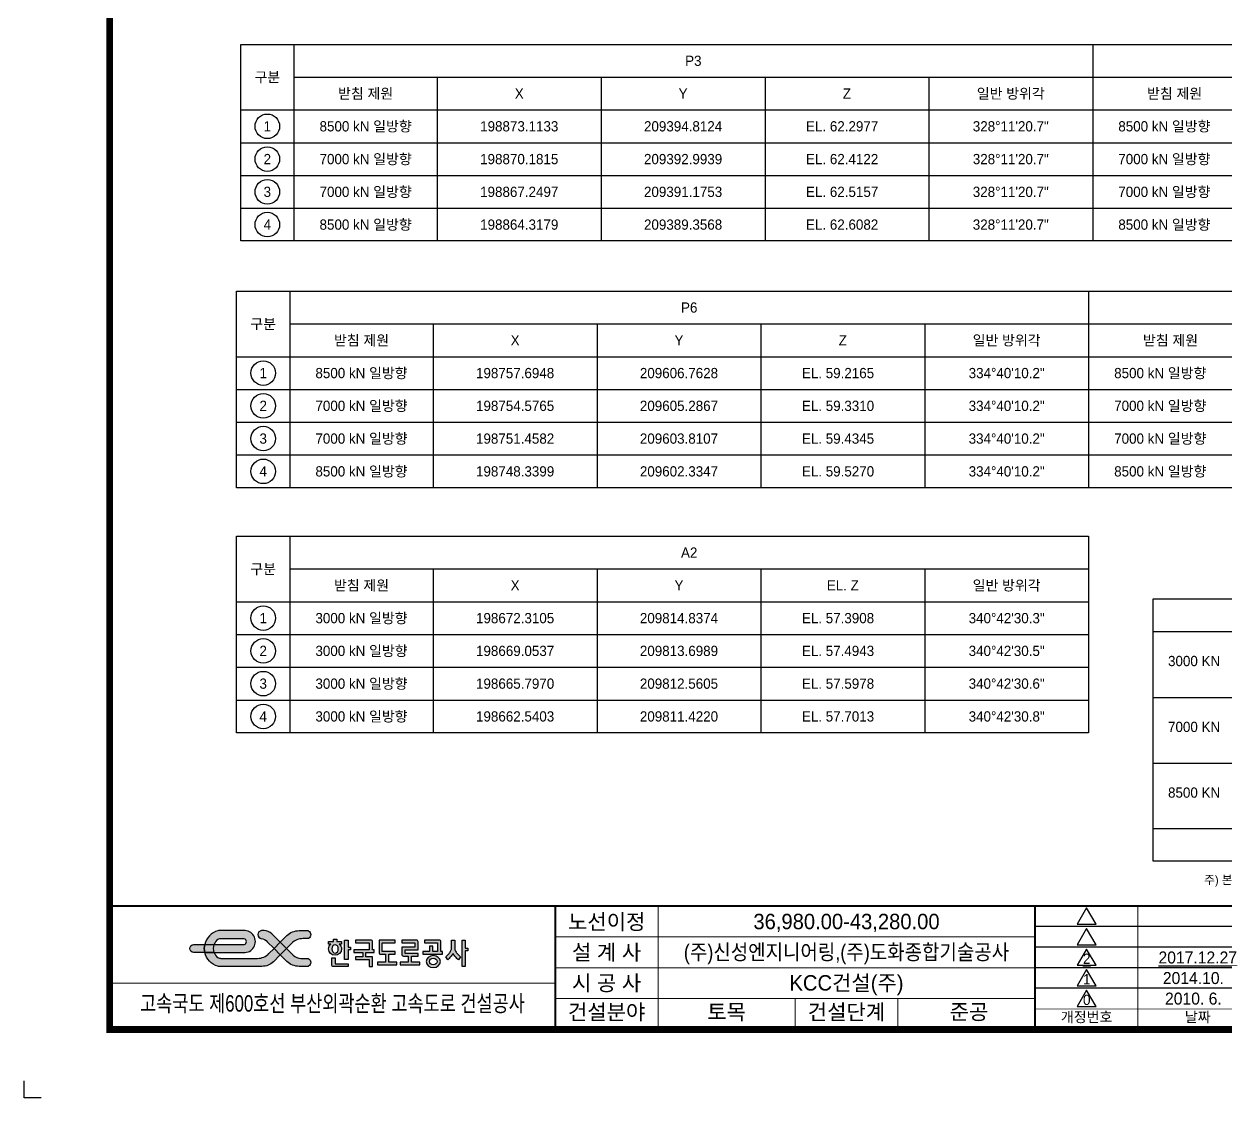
# Model space of a CAD drawing. Header units: feet. Extents: x 0 to 869311, y 0 to 616339.
# Drawn here: x 25000 to 377113, y 20000 to 334649 of the extents above; entities that cross this region are included whole.
import ezdxf
from ezdxf.enums import TextEntityAlignment as Align

# ---------------------------------------------------------------- set-up
doc = ezdxf.new("R2010")
doc.units = ezdxf.units.FT
doc.header["$LTSCALE"] = 5500
doc.header["$MEASUREMENT"] = 0
for name, color, linetype in [('CS-TABL-LIN1', 4, 'CONTINUOUS'), ('CS-TABL-LIN2', 1, 'CONTINUOUS'), ('CS-TABL-TEX2', 3, 'CONTINUOUS'), ('CX-BORD', 7, 'CONTINUOUS'), ('CX-BORD-LIN1', 4, 'CONTINUOUS'), ('CX-BORD-LIN2', 3, 'CONTINUOUS'), ('CX-BORD-TEX2', 7, 'CONTINUOUS'), ('CX-BORD-TEX3', 6, 'CONTINUOUS'), ('CX-MISC', 2, 'CONTINUOUS')]:
    doc.layers.add(name, color=color, linetype=linetype)
doc.styles.add('A_STANDARD', font='')
doc.styles.add('TB_TEXT', font='')
doc.styles.add('TB_WBTXT', font='')
doc.styles.add('TB_WMTXT', font='')
doc.styles.get('A_STANDARD').set_extended_font_data('Dotum')
doc.styles.get('TB_TEXT').set_extended_font_data('Dotum')
doc.styles.get('TB_WBTXT').set_extended_font_data('Dotum')
doc.styles.get('TB_WMTXT').set_extended_font_data('Dotum')

# ---------------------------------------------------------------- blocks, each defined once
blk = doc.blocks.new('CXBLKA1-KHC_C3')
at = {"layer": 'CX-MISC', "true_color": 0xf03c00}
h = blk.add_hatch(color=20, dxfattribs=at)
h.paths.add_polyline_path([(267.1999363703962, 152.5805475612379), (271.4956937007157, 152.5805475612379, 0.1307849617648099), (272.3472907123262, 152.8071761417333, 0.5686079760781465), (272.4660866612845, 159.9739194278792, 0.1392232935838704), (271.5656839859554, 160.2295891581866), (263.281495184631, 160.2295891581866, 0.1989123673796241), (251.6510420685329, 155.4120977409526), (245.3319043746542, 149.092960047074), (251.3285508190992, 143.0963136026297), (256.2963865740543, 148.0641493575837, -0.198912367379616)])
h.paths.add_polyline_path([(245.3319043746554, 137.0996671581851), (239.3352579302089, 143.0963136026296), (234.4283545783162, 138.1894102507344, -0.1989123673796836), (223.5248047819712, 133.6730120470771), (188.4940291452898, 133.6730120470755, -0.149968192877195), (185.6111709478658, 134.5575804647783, -0.1491631919188299), (181.8296599102025, 139.2413266026295), (172.9438151524332, 139.2413266026295, 0.2784029190241507), (185.505117307204, 126.1402788286831, 0.06593867059308692), (186.8432558635299, 125.963038047074), (227.8081236708585, 125.9630380470756, 0.198912367379658), (238.7116734672024, 130.4794362507313)])
h.paths.add_polyline_path([(172.9438151524331, 146.9513006026295), (162.2355179302109, 146.9513006026295, 0.8888888888888873), (162.2355179302109, 139.2413266026295), (172.9438151524332, 139.2413266026295, -0.1111111111111106)])
h.paths.add_polyline_path([(188.4940291448038, 152.5196151581867), (210.4063893321105, 152.5196151581877, -0.05755858726109904), (210.7969571393665, 152.4745046450373, -0.792918256256352), (210.796957139333, 146.996411115775, -0.05755858725611351), (210.4063893321108, 146.9513006026296), (181.8296599102007, 146.9513006026315, 0.1939147573995261), (181.8296599102032, 139.2413266026295), (210.2086894857665, 139.2413266026295, 1.071754271161691), (210.2086894857665, 160.2295891581851), (186.8432558635299, 160.2295891581882, 0.06593867059316338), (185.5051173072131, 160.0523483765786, 0.2784029190242539), (172.9438151524337, 146.9513006026322), (181.8296599102007, 146.9513006026315, -0.1491631919192471), (185.6111709478779, 151.6350467404923, -0.1499681928522188)])
at = {"layer": 'CX-MISC'}
h = blk.add_hatch(color=30, dxfattribs=at)
h.paths.add_polyline_path([(237.2062073993118, 157.2186570224156, 0.1989123673796671), (229.9371742017487, 160.2295891581866), (227.341965041322, 160.2295891581866, 0.8338075771048155), (227.0085546302556, 152.5805475612377, -0.177326263149743), (232.9228885104249, 149.5086830224141), (239.3352579302094, 143.0963136026291), (245.3319043746542, 149.092960047074)])
h.paths.add_polyline_path([(257.7409202388789, 136.6839441828481), (251.3285508190991, 143.0963136026296), (245.3319043746554, 137.0996671581851), (251.6510420685372, 130.7805294643049, 0.198912367379553), (263.2814951846313, 125.9630380470724), (271.501196296777, 125.9630380470693, 0.1292187291636897), (272.3436179371155, 126.1844483487147, 0.6043190588004438), (272.1210915903186, 133.5000457816868, 0.1137896329467328), (271.3709060080398, 133.6730120470771), (265.0099534364419, 133.6730120470771, -0.1989123673796783)])
h = blk.add_hatch(color=252, dxfattribs=at)
edge = h.paths.add_edge_path()
edge.add_line((409.1882018541831, 151.1578970229604), (412.30496381392, 151.1578970229606))
edge.add_line((412.3049638139199, 151.1578970229606), (412.3049638139203, 143.2709422424248))
edge.add_arc((417.8105699145708, 143.2709422424251), 5.505606100650503, 180.0000000000024, 195.4083540198515)
edge.add_arc((417.6147427148813, 143.2169717248054), 5.30247779412888, 195.408354019853, 211.4069923032639)
edge.add_arc((431.5696831530522, 151.7374415046346), 21.65297527591451, 211.4069923032635, 220.8846190740146)
edge.add_arc((431.3364845585902, 151.5355480947265), 21.34452344268377, 220.8846190740133, 230.4986055729273)
edge.add_line((417.7592972434603, 135.0659195134514), (415.8801450132831, 132.3631344183727))
edge.add_arc((431.282835032958, 151.0935560641285), 24.2501866976316, 221.3708019331362, 230.5683267651544, ccw=False)
edge.add_arc((432.0087664012117, 151.7340766246694), 25.21829938828746, 212.5283811307906, 221.3728192081773, ccw=False)
edge.add_arc((389.4844287563059, 151.7340544426464), 25.21826259736168, 318.62717432739294, 327.4716253336135, ccw=False)
edge.add_arc((390.2103048455332, 151.0935827416815), 24.25022368337551, 309.43168026385143, 318.62919103786015, ccw=False)
edge.add_line((405.613020654822, 132.3631344183758), (403.7338684246471, 135.0659195134562))
edge.add_arc((390.3584984548868, 151.3287987370126), 21.05663226795649, 309.4355142588525, 319.1812610942179)
edge.add_arc((389.68634557123, 151.9106552994251), 21.9456461314052, 319.1787201534785, 328.5296684692458)
edge.add_arc((403.8885013124016, 143.2126088267825), 5.291602697849762, 328.5764598147937, 344.6081938620856)
edge.add_arc((403.6958705486851, 143.2691464342377), 5.492331599082982, 344.5729121819096, 360.0187337982124)
edge.add_line((409.1882018541835, 143.2709422424269), (409.1882018541835, 151.1578970229604))
edge = h.paths.add_edge_path()
edge.add_arc((298.1814278999686, 142.6534458849523), 5.816163059592212, 0.3446861390324898, 51.806537556943795, ccw=False)
edge.add_arc((297.9086313241972, 142.8490664262778), 6.09097284244954, 268.6390132932112, 358.4888194230752, ccw=False)
edge.add_arc((297.6176411631228, 142.8473304127063), 6.089276769695984, 181.4952613076246, 271.37690597604484, ccw=False)
edge.add_arc((297.3467149139777, 142.6533386025556), 5.81638292874956, 128.1945062452664, 179.6542700587562, ccw=False)
edge.add_line((293.7502531681192, 147.2245280850018), (291.5304378741184, 147.2245280850018))
edge.add_line((291.5304378741184, 147.2245280850018), (291.5304378741184, 149.8874777458954))
edge.add_line((291.5304378741184, 149.8874777458954), (296.2055808137237, 149.8874777458954))
edge.add_line((296.2055808137237, 149.8874777458954), (296.2055808137237, 152.004843207673))
edge.add_line((296.2055808137237, 152.004843207673), (299.3223427734605, 152.004843207673))
edge.add_line((299.3223427734605, 152.004843207673), (299.3223427734605, 149.8874777458954))
edge.add_line((299.3223427734605, 149.8874777458954), (303.9974857130658, 149.8874777458954))
edge.add_line((303.9974857130658, 149.8874777458954), (303.9974857130658, 147.2245280850018))
edge.add_line((303.9974857130658, 147.2245280850018), (301.777670419065, 147.2245280850018))
h.paths.add_polyline_path([(424.7720116528666, 143.5353813605652), (424.7720116528666, 140.9945428064289), (422.434440183065, 140.9945428064289), (422.4344401830654, 125.7495114816292), (419.3176782233281, 125.7495114816276), (419.3176782233278, 151.157897022962), (422.4344401830646, 151.157897022962), (422.434440183065, 143.5353813605652)])
edge = h.paths.add_edge_path()
edge.add_line((383.4749156863561, 151.1578970229587), (383.4749156863561, 148.6170584688286))
edge.add_line((383.4749156863561, 148.6170584688286), (395.941963525303, 148.6170584688286))
edge.add_line((395.941963525303, 148.6170584688286), (395.9419635253028, 140.1475966217208))
edge.add_line((395.9419635253028, 140.1475966217208), (391.2668205856982, 140.1475966217177))
edge.add_line((391.2668205856982, 140.1475966217177), (391.2668205856982, 145.2292737299843))
edge.add_line((391.2668205856982, 145.2292737299843), (388.150058625961, 145.2292737299843))
edge.add_line((388.150058625961, 145.2292737299843), (388.1500586259623, 140.1475966217193))
edge.add_line((388.1500586259623, 140.1475966217193), (381.9165347064873, 140.1475966217193))
edge.add_line((381.9165347064873, 140.1475966217193), (381.9165347064869, 137.6067580675845))
edge.add_line((381.916534706487, 137.6067580675845), (400.6171064649083, 137.6067580675845))
edge.add_line((400.6171064649083, 137.6067580675845), (400.6171064649083, 140.1475966217208))
edge.add_line((400.6171064649083, 140.1475966217208), (399.0587254850395, 140.147596621721))
edge.add_line((399.0587254850395, 140.147596621721), (399.0587254850403, 149.4640046535396))
edge.add_arc((397.2568970610993, 149.4640046535397), 1.801828423940933, 359.9999999999956, 400.6008038990677)
edge.add_arc((397.4915144311978, 149.6651017705896), 1.492821367649822, 40.60080389906528, 89.6610921221467)
edge.add_line((397.5003445051718, 151.157897022962), (383.4749156863561, 151.157897022964))
edge = h.paths.add_edge_path()
edge.add_line((361.6575819681973, 151.157897022962), (361.6575819681976, 148.6170584688271))
edge.add_line((361.6575819681976, 148.6170584688271), (374.1246298071446, 148.6170584688271))
edge.add_line((374.1246298071446, 148.6170584688271), (374.1246298071446, 144.3823275452732))
edge.add_line((374.1246298071446, 144.3823275452732), (361.6575819681973, 144.3823275452732))
edge.add_line((361.6575819681973, 144.3823275452732), (361.6575819681976, 137.606758067583))
edge.add_arc((363.4594103921388, 137.6067580675831), 1.801828423941166, 180.0000000000045, 220.6008038990651)
edge.add_arc((363.22479302204, 137.4056609505331), 1.492821367649776, 220.6008038990632, 269.6610921221467)
edge.add_line((363.2159629480661, 135.9128656981608), (367.8911058876707, 135.9128656981608))
edge.add_line((367.8911058876706, 135.9128656981608), (367.891105887671, 129.9842424051909))
edge.add_line((367.891105887671, 129.9842424051909), (360.0992009883296, 129.9842424051909))
edge.add_line((360.0992009883296, 129.9842424051909), (360.0992009883296, 127.4434038510544))
edge.add_line((360.0992009883296, 127.4434038510544), (378.7997727467505, 127.4434038510544))
edge.add_line((378.7997727467505, 127.4434038510544), (378.799772746751, 129.9842424051893))
edge.add_line((378.799772746751, 129.9842424051893), (371.0078678474071, 129.9842424051923))
edge.add_line((371.0078678474071, 129.9842424051923), (371.0078678474056, 135.9128656981608))
edge.add_line((371.0078678474056, 135.9128656981608), (377.2413917668814, 135.9128656981622))
edge.add_line((377.2413917668814, 135.9128656981622), (377.2413917668814, 138.4537042522956))
edge.add_line((377.2413917668814, 138.4537042522956), (364.7743439279345, 138.4537042522971))
edge.add_line((364.7743439279345, 138.4537042522971), (364.7743439279345, 141.8414889911384))
edge.add_line((364.7743439279345, 141.8414889911384), (377.2413917668815, 141.8414889911399))
edge.add_line((377.2413917668814, 141.8414889911399), (377.2413917668818, 149.4640046535397))
edge.add_arc((375.4395633429407, 149.4640046535398), 1.801828423941072, 359.999999999997, 400.6008038990617)
edge.add_arc((375.6741807130395, 149.6651017705898), 1.49282136764968, 40.60080389906168, 89.66109212214488)
edge.add_line((375.6830107870135, 151.157897022962), (361.6575819681973, 151.157897022962))
edge = h.paths.add_edge_path()
edge.add_line((355.4240580487237, 151.157897022962), (339.8402482500395, 151.157897022962))
edge.add_line((339.8402482500395, 151.157897022962), (339.8402482500395, 139.3006504370051))
edge.add_arc((341.6420766739793, 139.3006504370051), 1.801828423939767, 180, 220.6008038990901)
edge.add_arc((341.4074593038831, 139.0995533199572), 1.492821367651637, 220.6008038990916, 269.661092122115)
edge.add_line((341.3986292299083, 137.606758067583), (346.0737721695132, 137.6067580675827))
edge.add_line((346.0737721695132, 137.6067580675827), (346.0737721695148, 129.9842424051909))
edge.add_line((346.0737721695148, 129.9842424051909), (338.2818672701719, 129.9842424051893))
edge.add_line((338.2818672701719, 129.9842424051893), (338.2818672701715, 127.4434038510544))
edge.add_line((338.2818672701714, 127.4434038510544), (356.9824390285928, 127.4434038510513))
edge.add_line((356.9824390285928, 127.4434038510513), (356.9824390285928, 129.9842424051893))
edge.add_line((356.9824390285928, 129.9842424051893), (349.1905341292497, 129.9842424051896))
edge.add_line((349.1905341292497, 129.9842424051896), (349.19053412925, 137.606758067583))
edge.add_line((349.19053412925, 137.606758067583), (355.4240580487241, 137.6067580675845))
edge.add_line((355.4240580487241, 137.6067580675845), (355.4240580487245, 140.1475966217177))
edge.add_line((355.4240580487244, 140.1475966217177), (342.9570102097764, 140.1475966217177))
edge.add_line((342.9570102097764, 140.1475966217177), (342.9570102097764, 148.6170584688271))
edge.add_line((342.9570102097764, 148.6170584688271), (355.4240580487233, 148.6170584688286))
edge.add_line((355.4240580487233, 148.6170584688286), (355.4240580487233, 151.157897022962))
edge = h.paths.add_edge_path()
edge.add_line((330.4899623708291, 125.7495114816276), (333.6067243305659, 125.7495114816276))
edge.add_line((333.6067243305659, 125.7495114816276), (333.6067243305659, 135.0659195134512))
edge.add_line((333.6067243305659, 135.0659195134512), (327.3732004110922, 135.0659195134512))
edge.add_line((327.3732004110922, 135.0659195134512), (327.3732004110914, 139.3006504370051))
edge.add_line((327.3732004110914, 139.3006504370051), (335.1651053104343, 139.3006504370051))
edge.add_line((335.1651053104343, 139.3006504370051), (335.1651053104342, 141.8414889911399))
edge.add_line((335.1651053104343, 141.8414889911399), (333.6067243305659, 141.8414889911399))
edge.add_line((333.6067243305659, 141.8414889911399), (333.6067243305659, 149.4640046535397))
edge.add_arc((331.8048959066246, 149.4640046535397), 1.801828423941306, 359.9999999999992, 400.6008038990586)
edge.add_arc((332.0395132767237, 149.6651017705899), 1.492821367649519, 40.60080389905993, 89.66109212214842)
edge.add_line((332.0483433506976, 151.157897022962), (317.2437240419475, 151.157897022962))
edge.add_line((317.2437240419476, 151.157897022962), (317.243724041947, 148.6170584688271))
edge.add_line((317.2437240419469, 148.6170584688271), (330.4899623708291, 148.6170584688286))
edge.add_line((330.4899623708291, 148.6170584688286), (330.4899623708291, 141.8414889911399))
edge.add_line((330.4899623708291, 141.8414889911399), (315.6853430620785, 141.8414889911399))
edge.add_line((315.6853430620785, 141.8414889911399), (315.6853430620785, 139.3006504370067))
edge.add_line((315.6853430620785, 139.3006504370067), (324.2564384513555, 139.3006504370051))
edge.add_line((324.2564384513555, 139.3006504370051), (324.2564384513555, 135.0659195134496))
edge.add_line((324.2564384513555, 135.0659195134496), (317.2437240419473, 135.0659195134496))
edge.add_line((317.2437240419473, 135.0659195134496), (317.2437240419473, 132.5250809593164))
edge.add_line((317.2437240419473, 132.5250809593164), (330.4899623708291, 132.5250809593164))
edge.add_line((330.4899623708291, 132.5250809593164), (330.4899623708291, 125.7495114816276))
edge = h.paths.add_edge_path()
edge.add_line((310.2310096325394, 125.7495114816276), (296.2055808137239, 125.7495114816291))
edge.add_arc((296.2055808137241, 127.2232570314734), 1.473745549844301, 220.2618960212212, 269.9999999999909, ccw=False)
edge.add_arc((296.4783082716888, 127.4542350905895), 1.831140471633769, 180.3389078778485, 220.2618960212263, ccw=False)
edge.add_arc((867.3795449101207, 130.8311885898917), 572.7423645776475, 179.6610921221529, 180.3389078778463, ccw=False)
edge.add_line((294.6471998338553, 134.21897332874), (297.7639617935921, 134.21897332874))
edge.add_line((297.7639617935921, 134.21897332874), (297.7639617935921, 128.2903500357625))
edge.add_line((297.7639617935921, 128.2903500357625), (310.2310096325394, 128.2903500357625))
edge.add_line((310.2310096325394, 128.2903500357625), (310.2310096325394, 125.7495114816276))
edge = h.paths.add_edge_path(flags=16)
edge.add_ellipse((391.7942572309595, 130.6014901164884), major_axis=(-3.644605527315993, 9.40978997070703e-14), ratio=0.8665097612807381, start_angle=0, end_angle=360)
edge = h.paths.add_edge_path()
edge.add_ellipse((391.7942572251467, 130.6014901164884), major_axis=(6.76096055892251, 1.94073267055257e-13), ratio=0.8429164421096037, start_angle=0, end_angle=360, ccw=False)
h.paths.add_polyline_path([(312.5685811023416, 144.3823275452732), (312.5685811023416, 141.8414889911399), (310.2310096325387, 141.8414889911399), (310.231009632539, 132.5250809593164), (306.7246524278348, 132.525080959318), (306.7246524278348, 151.157897022962), (310.231009632539, 151.157897022962), (310.2310096325394, 144.3823275452732)])
edge = h.paths.add_edge_path(flags=16)
edge.add_ellipse((297.7639617935921, 142.6884351758511), major_axis=(2.441651927042413e-14, 4.013875182408023), ratio=0.7764969806228509, start_angle=0, end_angle=360, ccw=False)
h = blk.add_hatch(color=244, dxfattribs=at)
h.paths.add_polyline_path([(245.3319043746542, 149.092960047074), (239.3352579302094, 143.0963136026291), (245.3319043746554, 137.0996671581851), (251.3285508190993, 143.0963136026297)])
h.paths.add_polyline_path([(181.8296599102007, 146.9513006026315), (172.9438151524337, 146.9513006026322, 0.1111111111111885), (172.9438151524332, 139.2413266026295), (181.8296599102032, 139.2413266026295, -0.1939147573995261)])
at = {"layer": 'CX-BORD-LIN1', "const_width": 6.56168}
blk.add_lwpolyline([(2693.569637802305, 65.61679865075858), (82.02099780230496, 65.61679865076604), (82.02099780230496, 1883.202158650765), (2693.569637802304, 1883.202158650765)], close=True, dxfattribs=at)
at = {"layer": 'CX-BORD-LIN1'}
for points, const_width in [([(2693.569637802305, 183.7270386507698), (82.02099780230496, 183.7270386507623)], 1.968504), ([(508.5301978023049, 65.6167986507652), (508.5301978023049, 183.7270386507634)], 1.968504), ([(606.9553978023051, 65.61679865076465), (606.9553978023051, 183.7270386507637)], 0.9842519999999999), ([(967.8477978023051, 65.61679865076717), (967.8477978023051, 183.7270386507648)], 1.968504), ([(1066.272997802305, 65.61679865076735), (1066.272997802305, 183.7270386507651)], 0.9842519999999999), ([(1912.729717802305, 85.30183865076688), (967.8477978023051, 85.30183865076376)], 0.6561680000000001)]:
    blk.add_lwpolyline(points, dxfattribs=dict(at, const_width=const_width))
for points in [[(1017.335938686268, 181.9739425741185), (1008.334729477005, 166.3833908941183), (1026.337147895531, 166.3833908941183)], [(1017.335938686268, 162.288902574118), (1008.334729477005, 146.6983508941178), (1026.337147895531, 146.6983508941178)], [(1017.335938686268, 142.603862574118), (1008.334729477005, 127.0133108941178), (1026.337147895531, 127.0133108941178)], [(1017.335938686268, 122.918822574118), (1008.334729477005, 107.3282708941178), (1026.337147895531, 107.3282708941178)], [(1017.335938686268, 103.233782574118), (1008.334729477005, 87.64323089411779), (1026.337147895531, 87.64323089411779)]]:
    blk.add_lwpolyline(points, close=True, dxfattribs=at)
at = {"layer": 'CX-BORD-LIN2'}
blk.add_line((1912.729717802305, 164.0419986507671), (967.8477978023051, 164.0419986507643), dxfattribs=at)
at = {"layer": 'CX-BORD-LIN2', "const_width": 0.9842519999999999}
for points in [[(967.8477978023051, 154.1994786507642), (508.5301978023049, 154.1994786507635)], [(967.8477978023051, 124.6719186507642), (508.5301978023049, 124.6719186507635)], [(508.5301978023049, 109.9081386507641), (82.02099780230496, 109.9081386507635)], [(967.8477978023051, 95.14435865076423), (508.5301978023049, 95.14435865076352)], [(738.1889978023052, 65.61679865076324), (738.1889978023052, 95.1443586507639)], [(836.6141978023052, 65.61679865076343), (836.6141978023052, 95.14435865076399)]]:
    blk.add_lwpolyline(points, dxfattribs=at)
at = {"layer": 'CX-BORD-LIN2'}
for points in [[(1912.729717802305, 144.3569586507669), (967.8477978023051, 144.3569586507638)], [(1912.729717802305, 124.6719186507705), (967.8477978023051, 124.6719186507674)], [(1912.729717802305, 104.9868786507705), (967.8477978023051, 104.9868786507674)]]:
    blk.add_lwpolyline(points, dxfattribs=at)
at = {"layer": 'CX-MISC', "color": 20, "true_color": 0xf03c00}
blk.add_lwpolyline([(188.4940291452879, 152.5196151581908, 0.149968192828432), (185.6111709486757, 151.6350467410327, 0.1491631919431257), (181.8296599102007, 146.9513006026316, 0.1939147573995262), (181.8296599102032, 139.2413266026295), (210.2086894857665, 139.2413266026295, 1.071754271161691), (210.2086894857665, 160.2295891581851), (186.8432558635299, 160.2295891581882, 0.06593867059316338), (185.5051173072131, 160.0523483765786, 0.2784029190242541), (172.9438151524337, 146.9513006026322), (181.8296599102007, 146.9513006026316), (210.4063893321108, 146.9513006026296, 0.0575585872562081), (210.7969571393337, 146.9964111157752, 0.7929182562611419), (210.7969571393337, 152.4745046450451, 0.05755858725616377), (210.4063893321105, 152.5196151581877), (188.4940291447953, 152.5196151581868)], format="xyb", dxfattribs=at)
at = {"layer": 'CX-MISC', "color": 30}
blk.add_lwpolyline([(227.0085546302541, 152.5805475612379, -0.1773262631497835), (232.9228885104249, 149.5086830224141), (239.3352579302094, 143.0963136026291), (245.3319043746542, 149.092960047074), (237.2062073993118, 157.2186570224156, 0.1989123673796582), (229.9371742017491, 160.2295891581866), (227.341965041322, 160.2295891581866, 0.8714196092937034), (227.341965041322, 152.5196151581867)], format="xyb", dxfattribs=at)
at = {"layer": 'CX-MISC', "color": 20, "true_color": 0xf03c00}
for points in [[(272.3472907123561, 152.8071761417504, -0.1307849617699337), (271.4956937007157, 152.5805475612379), (267.1999363703962, 152.5805475612379, 0.1989123673796159), (256.2963865740543, 148.0641493575837), (251.328550819099, 143.0963136026296), (245.3319043746551, 149.0929600470749), (251.6510420685329, 155.4120977409527, -0.198912367379624), (263.281495184631, 160.2295891581866), (271.5656839859554, 160.2295891581866, -0.1392232934978381), (272.4660866607924, 159.9739194281832, -0.5686079761212879)], [(162.2355179302109, 139.2413266026295, -0.8888888888888888), (162.2355179302109, 146.9513006026295), (172.9438151524331, 146.9513006026295, 0.1111111111111495), (172.9438151524332, 139.2413266026295)], [(245.3319043746554, 137.0996671581851), (238.7116734672024, 130.4794362507313, -0.198912367379658), (227.8081236708585, 125.9630380470756), (186.8432558635299, 125.963038047074, -0.0659386705931795), (185.5051173072022, 126.1402788286837, -0.2784029190241215), (172.9438151524332, 139.2413266026295), (181.8296599102025, 139.2413266026295, 0.1491631919431261), (185.6111709486775, 134.5575804642284, 0.1499681928284316), (188.4940291452898, 133.6730120470756), (223.5248047819712, 133.6730120470772, 0.1989123673796836), (234.4283545783162, 138.1894102507345), (239.3352579302089, 143.0963136026296)]]:
    blk.add_lwpolyline(points, format="xyb", close=True, dxfattribs=at)
at = {"layer": 'CX-MISC', "color": 252}
for points in [[(301.777670419065, 147.2245280850018, -0.228396255599462), (303.9974857130658, 142.6884351758509, -0.4134459869151131), (297.7639617935899, 136.7598118828734, -0.4136086650538482), (291.5304378741185, 142.6884351758512, -0.2283866715627258), (293.7502531681192, 147.2245280850018), (291.5304378741184, 147.2245280850018), (291.5304378741184, 149.8874777458954), (296.2055808137237, 149.8874777458954), (296.2055808137237, 152.004843207673), (299.3223427734605, 152.004843207673), (299.3223427734605, 149.8874777458954), (303.9974857130658, 149.8874777458954), (303.9974857130658, 147.2245280850018), (301.777670419065, 147.2245280850018)], [(330.4899623708291, 125.7495114816277), (333.6067243305659, 125.7495114816277), (333.6067243305659, 135.0659195134512), (327.3732004110922, 135.0659195134512), (327.3732004110914, 139.3006504370051), (335.1651053104343, 139.3006504370051), (335.1651053104343, 141.84148899114), (333.6067243305659, 141.84148899114), (333.6067243305659, 149.4640046535397, 0.1790312441150617), (333.172956077379, 150.6366073307148, 0.2173967572259796), (332.0483433506976, 151.157897022962), (317.2437240419476, 151.157897022962), (317.2437240419469, 148.6170584688272), (330.4899623708291, 148.6170584688286), (330.4899623708291, 141.84148899114), (315.6853430620785, 141.84148899114), (315.6853430620785, 139.3006504370067), (324.2564384513555, 139.3006504370051), (324.2564384513555, 135.0659195134496), (317.2437240419473, 135.0659195134496), (317.2437240419473, 132.5250809593164), (330.4899623708291, 132.5250809593164), (330.4899623708291, 125.7495114816277)], [(355.4240580487237, 151.157897022962), (339.8402482500395, 151.157897022962), (339.8402482500395, 139.3006504370051, 0.179031244115201), (340.2740165032267, 138.1280477598303, 0.2173967572256811), (341.3986292299083, 137.606758067583), (346.0737721695132, 137.6067580675827), (346.0737721695148, 129.9842424051909), (338.2818672701719, 129.9842424051893), (338.2818672701714, 127.4434038510544), (356.9824390285928, 127.4434038510514), (356.9824390285928, 129.9842424051893), (349.1905341292497, 129.9842424051897), (349.19053412925, 137.606758067583), (355.4240580487241, 137.6067580675845), (355.4240580487244, 140.1475966217177), (342.9570102097764, 140.1475966217177), (342.9570102097764, 148.6170584688272), (355.4240580487233, 148.6170584688286), (355.4240580487233, 151.157897022962)], [(361.6575819681973, 151.157897022962), (361.6575819681976, 148.6170584688272), (374.1246298071446, 148.6170584688272), (374.1246298071446, 144.3823275452732), (361.6575819681973, 144.3823275452732), (361.6575819681976, 137.606758067583, 0.1790312441150686), (362.0913502213846, 136.434155390408, 0.2173967572259559), (363.2159629480661, 135.9128656981608), (367.8911058876706, 135.9128656981608), (367.891105887671, 129.9842424051909), (360.0992009883296, 129.9842424051909), (360.0992009883296, 127.4434038510544), (378.7997727467505, 127.4434038510544), (378.799772746751, 129.9842424051893), (371.0078678474071, 129.9842424051924), (371.0078678474056, 135.9128656981608), (377.2413917668814, 135.9128656981623), (377.2413917668814, 138.4537042522956), (364.7743439279345, 138.4537042522971), (364.7743439279345, 141.8414889911384), (377.2413917668814, 141.84148899114), (377.2413917668818, 149.4640046535397, 0.1790312441150869), (376.8076235136949, 150.6366073307148, 0.2173967572259547), (375.6830107870135, 151.157897022962), (361.6575819681973, 151.157897022962)], [(383.4749156863561, 151.1578970229587), (383.4749156863561, 148.6170584688286), (395.941963525303, 148.6170584688286), (395.9419635253028, 140.1475966217208), (391.2668205856982, 140.1475966217177), (391.2668205856982, 145.2292737299844), (388.150058625961, 145.2292737299844), (388.1500586259623, 140.1475966217193), (381.9165347064873, 140.1475966217193), (381.916534706487, 137.6067580675845), (400.6171064649083, 137.6067580675845), (400.6171064649083, 140.1475966217208), (399.0587254850395, 140.147596621721), (399.0587254850403, 149.4640046535396, 0.179031244115118), (398.6249572318533, 150.6366073307148, 0.2173967572259479), (397.5003445051718, 151.157897022962), (383.4749156863561, 151.1578970229641)], [(409.1882018541831, 151.1578970229604), (412.3049638139199, 151.1578970229606), (412.3049638139203, 143.2709422424249, 0.0673331086834034), (412.5028536058715, 141.8081209539941, 0.06992084128346215), (413.0891457491485, 140.4537774028333, 0.04137753804791307), (415.1994014549871, 137.5647489084707, 0.04197355301566234), (417.7592972434603, 135.0659195134514), (415.8801450132832, 132.3631344183727, -0.04015333159213054), (413.0843314515708, 135.0658917842583, -0.0386103102765588), (410.7465828340517, 138.1737604781451, -0.03861036677333588), (408.408834216532, 135.0658917842592, -0.04015327015359547), (405.613020654822, 132.3631344183758), (403.7338684246471, 135.0659195134563, 0.04254949277045509), (406.2937642131163, 137.5647489084722, 0.04082386527700423), (408.4040199189549, 140.4537774028347, 0.07006595625911516), (408.990312062232, 141.8081209539957, 0.06749733491456367), (409.1882018541835, 143.2709422424269), (409.1882018541835, 151.1578970229604)], [(310.2310096325394, 125.7495114816277), (296.2055808137239, 125.7495114816292, -0.22049606497067), (295.0809680870422, 126.2708011738764, -0.1759805261046493), (294.6471998338553, 127.4434038510512, -0.002957537787864401), (294.6471998338553, 134.2189733287401), (297.7639617935921, 134.2189733287401), (297.7639617935921, 128.2903500357625), (310.2310096325394, 128.2903500357625), (310.2310096325394, 125.7495114816277)]]:
    blk.add_lwpolyline(points, format="xyb", dxfattribs=at)
for points in [[(312.5685811023416, 144.3823275452732), (312.5685811023416, 141.84148899114), (310.2310096325387, 141.84148899114), (310.231009632539, 132.5250809593164), (306.7246524278348, 132.525080959318), (306.7246524278348, 151.157897022962), (310.231009632539, 151.157897022962), (310.2310096325394, 144.3823275452732)], [(424.7720116528666, 143.5353813605652), (424.7720116528666, 140.9945428064289), (422.434440183065, 140.9945428064289), (422.4344401830654, 125.7495114816293), (419.3176782233281, 125.7495114816277), (419.3176782233278, 151.157897022962), (422.4344401830646, 151.157897022962), (422.434440183065, 143.5353813605652)]]:
    blk.add_lwpolyline(points, close=True, dxfattribs=at)
at = {"layer": 'CX-MISC', "color": 244}
blk.add_lwpolyline([(172.9438151524337, 146.9513006026322), (181.8296599102007, 146.9513006026316, 0.1939147573995262), (181.8296599102032, 139.2413266026295), (172.9438151524332, 139.2413266026295, -0.1111111111111495)], format="xyb", close=True, dxfattribs=at)
blk.add_lwpolyline([(245.3319043746542, 149.092960047074), (251.3285508190993, 143.0963136026297), (245.3319043746554, 137.0996671581851), (239.3352579302094, 143.0963136026291), (245.3319043746542, 149.092960047074)], dxfattribs=at)
at = {"layer": 'CX-MISC', "color": 30}
blk.add_lwpolyline([(251.328550819099, 143.0963136026296), (257.7409202388789, 136.6839441828481, 0.1989123673796783), (265.0099534364419, 133.6730120470772), (271.3709060080398, 133.6730120470772, -0.1137896330351633), (272.1210915908565, 133.5000457814247, -0.6043190587532347), (272.3436179370925, 126.1844483487017, -0.1292187291597539), (271.501196296777, 125.9630380470693), (263.2814951846313, 125.9630380470724, -0.198912367379553), (251.6510420685372, 130.7805294643049), (245.3319043746554, 137.0996671581851)], format="xyb", close=True, dxfattribs=at)
at = {"layer": 'CX-MISC'}
blk.add_lwpolyline([(16.39763605671475, -1.349234326092281e-06), (-2.197695040340779e-06, -1.349234326092281e-06), (-2.197696159305753e-06, 16.39763690517658)], dxfattribs=at)
at = {"layer": 'CX-MISC', "color": 252, "extrusion": (0, 0, -1)}
blk.add_ellipse((297.7639617935921, 142.6884351758511), major_axis=(2.441651927042413e-14, 4.013875182408023), ratio=0.7764969806228509, start_param=3.141592653589785, end_param=9.424777960769372, dxfattribs=at)
blk.add_ellipse((391.7942572251467, 130.6014901164884), major_axis=(6.76096055892251, 1.940732670552571e-13), ratio=0.8429164421096037, dxfattribs=at)
at = {"layer": 'CX-MISC', "color": 252}
blk.add_ellipse((391.7942572309595, 130.6014901164884), major_axis=(-3.644605527315993, 9.40978997070703e-14), ratio=0.8665097612807381, dxfattribs=at)
at = {"layer": 'CX-BORD-LIN1', "style": 'TB_TEXT'}
for tag, height, p in [('TR_RNUM5', 9.84252, (1017.405268607947, 172.6921410842734)), ('TR_RDAT5', 11.48294, (1123.687697802305, 173.8845186507664)), ('TR_DGN5', 11.48294, (1562.0684671381, 173.8845186507663)), ('TR_CHK5', 11.48294, (1693.3020671381, 173.8845186507663)), ('TR_APP5', 11.48294, (1824.5356671381, 173.8845186507671)), ('TR_RNUM4', 9.84252, (1017.405268607947, 153.0071010842728)), ('TR_RDAT4', 11.48294, (1123.687697802305, 154.1994786507659)), ('TR_DGN4', 11.48294, (1562.0684671381, 154.1994786507659)), ('TR_CHK4', 11.48294, (1693.3020671381, 154.1994786507659)), ('TR_APP4', 11.48294, (1824.5356671381, 154.1994786507666)), ('TR_RNUM3', 9.84252, (1017.405268607947, 133.3220610842765)), ('TR_RDAT3', 11.48294, (1123.687697802305, 134.5144386507695)), ('TR_DGN3', 11.48294, (1562.0684671381, 134.5144386507694)), ('TR_CHK3', 11.48294, (1693.3020671381, 134.5144386507694)), ('TR_APP3', 11.48294, (1824.5356671381, 134.5144386507702)), ('TR_RNUM2', 9.84252, (1017.405268607947, 113.6370210842765)), ('TR_RDAT2', 11.48294, (1123.687697802305, 114.8293986507695)), ('TR_DGN2', 11.48294, (1562.0684671381, 114.8293986507694)), ('TR_CHK2', 11.48294, (1693.3020671381, 114.8293986507694)), ('TR_APP2', 11.48294, (1824.5356671381, 114.8293986507702)), ('TR_RNUM1', 9.84252, (1017.405268607947, 93.95198108427283)), ('TR_RDAT1', 11.48294, (1123.687697802305, 95.14435865076585)), ('TR_DGN1', 11.48294, (1562.0684671381, 95.14435865076581)), ('TR_CHK1', 11.48294, (1693.3020671381, 95.14435865076581)), ('TR_APP1', 11.48294, (1824.5356671381, 95.14435865076656))]:
    blk.add_attdef(tag, text='', height=height, dxfattribs=at).set_placement(p, align=Align.MIDDLE_CENTER)
for tag, p in [('TR_RCON5', (1205.063401876911, 173.8845186507664)), ('TR_RCON4', (1205.063401876911, 154.1994786507659)), ('TR_RCON3', (1205.063401876911, 134.5144386507695)), ('TR_RCON2', (1205.063401876911, 114.8293986507695)), ('TR_RCON1', (1205.063401876911, 95.14435865076585))]:
    blk.add_attdef(tag, text='', height=11.48294, dxfattribs=at).set_placement(p, align=Align.MIDDLE_LEFT)
at = {"layer": 'CX-BORD-LIN2', "style": 'TB_TEXT'}
blk.add_attdef('TD_VERSION', text='', height=9.84252, rotation=90, dxfattribs=at).set_placement((2708.333415851701, 223.1460005818668), align=Align.MIDDLE_CENTER)
at = {"layer": 'CX-BORD-TEX2', "style": 'TB_WMTXT'}
for tag, height, p in [('TB_CNAME', 16.4042, (132.3647211560893, 1810.473853003003)), ('TB_CSCOP', 13.12336, (136.5963524134203, 1784.227133003003))]:
    blk.add_attdef(tag, text='', height=height, dxfattribs=at).set_placement(p, align=Align.BOTTOM_LEFT)
at = {"layer": 'CX-BORD-TEX2', "style": 'TB_WBTXT'}
for tag, height, p in [('TB_MTITIL', 32.8084, (1387.795317802305, 1815.375429316985)), ('TB_STITL', 22.96588, (1387.795317802305, 1766.162829316984))]:
    blk.add_attdef(tag, text='', height=height, dxfattribs=at).set_placement(p, align=Align.MIDDLE_CENTER)
at = {"layer": 'CX-BORD-TEX3', "style": 'TB_TEXT'}
for s, height, p in [('노선이정', 14.76378, (557.8538603260265, 168.8187619289224)), ('설 계 사', 14.76378, (557.7427978023052, 139.7229177246892)), ('시 공 사', 14.76378, (557.7427978023052, 110.2123806707737)), ('건설분야', 14.76378, (557.742797802305, 82.43117020647583)), ('건설단계', 14.76378, (787.4015978023053, 82.43117020647423)), ('개정번호', 9.84252, (1017.328235361637, 77.6312347307669)), ('날짜', 9.84252, (1123.687697802305, 77.6312347307669))]:
    blk.add_text(s, height=height, dxfattribs=at).set_placement(p, align=Align.MIDDLE)
for tag, height, p in [('TD_LNDST', 14.76378, (787.401597802305, 168.9632586507643)), ('TD_DSECT', 14.76378, (2068.569617802305, 168.9632586507679)), ('TD_DDIST', 14.76378, (2229.330777802305, 168.9632586507683)), ('TD_DNAME_TOP', 14.76378, (2559.055197802305, 157.3392796855143)), ('TD_CSECT', 14.76378, (2068.569617802305, 139.4356986507679)), ('TD_CDIST', 14.76378, (2229.330777802305, 139.4356986507681)), ('TD_DNAME_MAIN', 14.76378, (2559.055197802305, 136.066590414835)), ('TD_CCOMP', 14.76378, (787.4015978023051, 110.2123806707737)), ('TD_HSCAL', 14.76378, (2121.589477535993, 110.7230425293619)), ('TD_VSCAL', 14.76378, (2237.078352604546, 110.7230425293619)), ('TD_DNAME_BOT', 9.84252, (2559.055197802305, 115.6461409492059)), ('TD_FIELD', 14.76378, (672.5721978023049, 82.43117020647583)), ('TD_CSTEP', 14.76378, (904.6719427623055, 82.43117020647423)), ('TD_DWGCODE', 14.76378, (2171.916077802305, 81.3346591986891)), ('TD_DWGNO', 14.76378, (2559.055197802305, 82.02648875037262))]:
    blk.add_attdef(tag, text='', height=height, dxfattribs=at).set_placement(p, align=Align.MIDDLE_CENTER)
for tag, height, width, p in [('TD_DCOMP', 14.76378, 0.9, (787.4015978023051, 139.7229177246892)), ('TD_CNAME', 15.748032, 0.78, (295.275597802305, 90.53687922769312))]:
    blk.add_attdef(tag, text='', height=height, dxfattribs=dict(at, width=width)).set_placement(p, align=Align.MIDDLE_CENTER)

msp = doc.modelspace()

# ---------------------------------------------------------------- linework, layer by layer
at = {"layer": 'CS-TABL-LIN1'}
for points in [[(88474.9415557977, 328685.5829141214), (818074.9415557977, 328685.5829141214), (818074.9415557977, 271085.5829141214), (88474.9415557977, 271085.5829141214)], [(87266.93657479773, 256388.1946721214), (816866.9365747977, 256388.1946721214), (816866.9365747977, 198788.1946721214), (87266.93657479773, 198788.1946721214)], [(87266.93657479773, 184591.2358471214), (336866.9365747977, 184591.2358471214), (336866.9365747977, 126991.2358471214), (87266.93657479773, 126991.2358471214)], [(355777.7574487977, 166247.8336880733), (739777.7574487977, 166247.8336880733), (739777.7574487977, 89349.78887900132), (355777.7574487977, 89349.78887900132)]]:
    msp.add_lwpolyline(points, close=True, dxfattribs=at)
at = {"layer": 'CS-TABL-LIN2'}
for p, q in [((104074.9415557977, 328685.5829141214), (104074.9415557977, 271085.5829141214)), ((338074.9415557977, 328685.5829141214), (338074.9415557977, 271085.5829141214)), ((104074.9415557977, 319085.5829141214), (818074.9415557977, 319085.5829141214)), ((146074.9415557977, 319085.5829141214), (146074.9415557977, 271085.5829141214)), ((194074.9415557977, 319085.5829141214), (194074.9415557977, 271085.5829141214)), ((242074.9415557977, 319085.5829141214), (242074.9415557977, 271085.5829141214)), ((290074.9415557977, 319085.5829141214), (290074.9415557977, 271085.5829141214)), ((88474.9415557977, 309485.5829141214), (818074.9415557977, 309485.5829141214)), ((88474.9415557977, 299885.5829141214), (818074.9415557977, 299885.5829141214)), ((88474.9415557977, 290285.5829141214), (818074.9415557977, 290285.5829141214)), ((88474.9415557977, 280685.5829141214), (818074.9415557977, 280685.5829141214)), ((102866.9365747977, 256388.1946721214), (102866.9365747977, 198788.1946721214)), ((336866.9365747977, 256388.1946721214), (336866.9365747977, 198788.1946721214)), ((102866.9365747977, 246788.1946721214), (816866.9365747977, 246788.1946721214)), ((144866.9365747977, 246788.1946721214), (144866.9365747977, 198788.1946721214)), ((192866.9365747977, 246788.1946721214), (192866.9365747977, 198788.1946721214)), ((240866.9365747977, 246788.1946721214), (240866.9365747977, 198788.1946721214)), ((288866.9365747977, 246788.1946721214), (288866.9365747977, 198788.1946721214)), ((87266.93657479773, 237188.1946721214), (816866.9365747977, 237188.1946721214)), ((87266.93657479773, 227588.1946721214), (816866.9365747977, 227588.1946721214)), ((87266.93657479773, 217988.1946721214), (816866.9365747977, 217988.1946721214)), ((87266.93657479773, 208388.1946721214), (816866.9365747977, 208388.1946721214)), ((102866.9365747977, 184591.2358471214), (102866.9365747977, 126991.2358471214)), ((102866.9365747977, 174991.2358471214), (336866.9365747977, 174991.2358471214)), ((144866.9365747977, 174991.2358471214), (144866.9365747977, 126991.2358471214)), ((192866.9365747977, 174991.2358471214), (192866.9365747977, 126991.2358471214)), ((240866.9365747977, 174991.2358471214), (240866.9365747977, 126991.2358471214)), ((288866.9365747977, 174991.2358471214), (288866.9365747977, 126991.2358471214)), ((87266.93657479773, 165391.2358471214), (336866.9365747977, 165391.2358471214)), ((87266.93657479773, 155791.2358471214), (336866.9365747977, 155791.2358471214)), ((355777.7574487977, 156647.8336880733), (739777.7574487977, 156647.8336880733)), ((87266.93657479773, 146191.2358471214), (336866.9365747977, 146191.2358471214)), ((355777.7574487977, 137349.7888790013), (739777.7574487977, 137349.7888790013)), ((87266.93657479773, 136591.2358471214), (336866.9365747977, 136591.2358471214)), ((355777.7574487977, 118100.7664744654), (739777.7574487977, 118100.7664744654)), ((355777.7574487977, 98949.78887900132), (739777.7574487977, 98949.78887900132))]:
    msp.add_line(p, q, dxfattribs=at)
for centre in [(96274.9415557977, 304685.5829141214), (96274.9415557977, 295085.5829141214), (96274.9415557977, 285485.5829141214), (96274.9415557977, 275885.5829141214), (95066.93657479773, 232388.1946721214), (95066.93657479773, 222788.1946721214), (95066.93657479773, 213188.1946721214), (95066.93657479773, 203588.1946721214), (95066.93657479773, 160591.2358471214), (95066.93657479773, 150991.2358471214), (95066.93657479773, 141391.2358471214), (95066.93657479773, 131791.2358471214)]:
    msp.add_circle(centre, 3600, dxfattribs=at)

# ---------------------------------------------------------------- block references
at = {"layer": 'CX-BORD', "linetype": 'ByBlock'}
ref = msp.add_blockref('CXBLKA1-KHC_C3', (24999.99847479964, 19999.99906363175), dxfattribs=dict(at, xscale=306, yscale=306, zscale=306))
ref.add_attrib('TD_CNAME', '고속국도 제600호선 부산외곽순환 고속도로 건설공사', dxfattribs={"layer": 'CX-BORD-TEX3', "height": 4818.897792, "style": 'TB_TEXT', "width": 0.78}).set_placement((115354.331402305, 47704.28410730585), align=Align.MIDDLE_CENTER)
ref.add_attrib('TD_FIELD', '토목', dxfattribs={"layer": 'CX-BORD-TEX3', "height": 4517.71668, "style": 'TB_TEXT'}).set_placement((230807.091002305, 45223.93714681335), align=Align.MIDDLE_CENTER)
ref.add_attrib('TD_CSTEP', '준공', dxfattribs={"layer": 'CX-BORD-TEX3', "height": 4517.71668, "style": 'TB_TEXT'}).set_placement((301829.6129600651, 45223.93714681287), align=Align.MIDDLE_CENTER)
ref.add_attrib('TD_DCOMP', '(주)신성엔지니어링,(주)도화종합기술공사', dxfattribs={"layer": 'CX-BORD-TEX3', "height": 4517.71668, "style": 'TB_TEXT', "width": 0.9}).set_placement((265944.887402305, 62755.21188738663), align=Align.MIDDLE_CENTER)
ref.add_attrib('TD_CCOMP', 'KCC건설(주)', dxfattribs={"layer": 'CX-BORD-TEX3', "height": 4517.71668, "style": 'TB_TEXT'}).set_placement((265944.887402305, 53724.98754888852), align=Align.MIDDLE_CENTER)
ref.add_attrib('TD_LNDST', '36,980.00-43,280.00', dxfattribs={"layer": 'CX-BORD-TEX3', "height": 4517.71668, "style": 'TB_TEXT'}).set_placement((265944.887402305, 71702.75621076563), align=Align.MIDDLE_CENTER)
ref.add_attrib('TR_RNUM1', '0', dxfattribs={"layer": 'CX-BORD-LIN1', "height": 3011.81112, "style": 'TB_TEXT'}).set_placement((336326.0106688314, 48749.30527541924), align=Align.MIDDLE_CENTER)
ref.add_attrib('TR_RDAT1', '2010. 6.  ', dxfattribs={"layer": 'CX-BORD-LIN1', "height": 3513.77964, "style": 'TB_TEXT'}).set_placement((368848.434002305, 49114.1728107661), align=Align.MIDDLE_CENTER)
ref.add_attrib('TR_RNUM2', '1', dxfattribs={"layer": 'CX-BORD-LIN1', "height": 3011.81112, "style": 'TB_TEXT'}).set_placement((336326.0106688314, 54772.92751542035), align=Align.MIDDLE_CENTER)
ref.add_attrib('TR_RDAT2', '2014.10.  ', dxfattribs={"layer": 'CX-BORD-LIN1', "height": 3513.77964, "style": 'TB_TEXT'}).set_placement((368848.434002305, 55137.79505076721), align=Align.MIDDLE_CENTER)
ref.add_attrib('TR_RNUM3', '%%U2', dxfattribs={"layer": 'CX-BORD-LIN1', "height": 3011.81112, "style": 'TB_TEXT'}).set_placement((336326.0106688314, 60796.54975542035), align=Align.MIDDLE_CENTER)
ref.add_attrib('TR_RDAT3', '%%U2017.12.27', dxfattribs={"layer": 'CX-BORD-LIN1', "height": 3513.77964, "style": 'TB_TEXT'}).set_placement((368848.434002305, 61161.41729076722), align=Align.MIDDLE_CENTER)

# ---------------------------------------------------------------- texts
at = {"layer": 'CS-TABL-TEX2', "style": 'A_STANDARD'}
for s, p in [('P3', (221074.9415557977, 323885.5829141214)), ('구분', (96274.9415557977, 319085.5829141214)), ('받침 제원', (125074.9415557977, 314285.5829141214)), ('X', (170074.9415557977, 314285.5829141214)), ('Y', (218074.9415557977, 314285.5829141214)), ('Z', (266074.9415557977, 314285.5829141214)), ('일반 방위각', (314074.9415557977, 314285.5829141214)), ('받침 제원', (362074.9415557977, 314285.5829141214)), ('8500 kN 일방향', (125074.9415557977, 304685.5829141214)), ('8500 kN 일방향', (359074.9415557977, 304685.5829141214)), ('1', (96274.9415557977, 304685.5829141214)), ('198873.1133', (170074.9415557977, 304685.5829141214)), ('209394.8124', (218074.9415557977, 304685.5829141214)), ('328%%d11\'20.7"', (314074.9415557977, 304685.5829141214)), ('2', (96274.9415557977, 295085.5829141214)), ('7000 kN 일방향', (125074.9415557977, 295085.5829141214)), ('198870.1815', (170074.9415557977, 295085.5829141214)), ('209392.9939', (218074.9415557977, 295085.5829141214)), ('328%%d11\'20.7"', (314074.9415557977, 295085.5829141214)), ('7000 kN 일방향', (359074.9415557977, 295085.5829141214)), ('3', (96274.9415557977, 285485.5829141214)), ('7000 kN 일방향', (125074.9415557977, 285485.5829141214)), ('198867.2497', (170074.9415557977, 285485.5829141214)), ('209391.1753', (218074.9415557977, 285485.5829141214)), ('328%%d11\'20.7"', (314074.9415557977, 285485.5829141214)), ('7000 kN 일방향', (359074.9415557977, 285485.5829141214)), ('4', (96274.9415557977, 275885.5829141214)), ('8500 kN 일방향', (125074.9415557977, 275885.5829141214)), ('198864.3179', (170074.9415557977, 275885.5829141214)), ('209389.3568', (218074.9415557977, 275885.5829141214)), ('328%%d11\'20.7"', (314074.9415557977, 275885.5829141214)), ('8500 kN 일방향', (359074.9415557977, 275885.5829141214)), ('P6', (219866.9365747977, 251588.1946721214)), ('구분', (95066.93657479773, 246788.1946721214)), ('받침 제원', (123866.9365747977, 241988.1946721214)), ('X', (168866.9365747977, 241988.1946721214)), ('Y', (216866.9365747977, 241988.1946721214)), ('Z', (264866.9365747977, 241988.1946721214)), ('일반 방위각', (312866.9365747977, 241988.1946721214)), ('받침 제원', (360866.9365747977, 241988.1946721214)), ('1', (95066.93657479773, 232388.1946721214)), ('8500 kN 일방향', (123866.9365747977, 232388.1946721214)), ('198757.6948', (168866.9365747977, 232388.1946721214)), ('209606.7628', (216866.9365747977, 232388.1946721214)), ('334%%d40\'10.2"', (312866.9365747977, 232388.1946721214)), ('8500 kN 일방향', (357866.9365747977, 232388.1946721214)), ('2', (95066.93657479773, 222788.1946721214)), ('7000 kN 일방향', (123866.9365747977, 222788.1946721214)), ('198754.5765', (168866.9365747977, 222788.1946721214)), ('209605.2867', (216866.9365747977, 222788.1946721214)), ('334%%d40\'10.2"', (312866.9365747977, 222788.1946721214)), ('7000 kN 일방향', (357866.9365747977, 222788.1946721214)), ('7000 kN 일방향', (123866.9365747977, 213188.1946721214)), ('7000 kN 일방향', (357866.9365747977, 213188.1946721214)), ('3', (95066.93657479773, 213188.1946721214)), ('198751.4582', (168866.9365747977, 213188.1946721214)), ('209603.8107', (216866.9365747977, 213188.1946721214)), ('334%%d40\'10.2"', (312866.9365747977, 213188.1946721214)), ('4', (95066.93657479773, 203588.1946721214)), ('8500 kN 일방향', (123866.9365747977, 203588.1946721214)), ('198748.3399', (168866.9365747977, 203588.1946721214)), ('209602.3347', (216866.9365747977, 203588.1946721214)), ('334%%d40\'10.2"', (312866.9365747977, 203588.1946721214)), ('8500 kN 일방향', (357866.9365747977, 203588.1946721214)), ('A2', (219866.9365747977, 179791.2358471214)), ('구분', (95066.93657479773, 174991.2358471214)), ('받침 제원', (123866.9365747977, 170191.2358471214)), ('X', (168866.9365747977, 170191.2358471214)), ('Y', (216866.9365747977, 170191.2358471214)), ('EL. Z', (264866.9365747977, 170191.2358471214)), ('일반 방위각', (312866.9365747977, 170191.2358471214)), ('1', (95066.93657479773, 160591.2358471214)), ('3000 kN 일방향', (123866.9365747977, 160591.2358471214)), ('198672.3105', (168866.9365747977, 160591.2358471214)), ('209814.8374', (216866.9365747977, 160591.2358471214)), ('340%%d42\'30.3"', (312866.9365747977, 160591.2358471214)), ('2', (95066.93657479773, 150991.2358471214)), ('3000 kN 일방향', (123866.9365747977, 150991.2358471214)), ('198669.0537', (168866.9365747977, 150991.2358471214)), ('209813.6989', (216866.9365747977, 150991.2358471214)), ('340%%d42\'30.5"', (312866.9365747977, 150991.2358471214)), ('3000 KN', (367777.7574487977, 148019.4250498494)), ('3', (95066.93657479773, 141391.2358471214)), ('3000 kN 일방향', (123866.9365747977, 141391.2358471214)), ('198665.7970', (168866.9365747977, 141391.2358471214)), ('209812.5605', (216866.9365747977, 141391.2358471214)), ('340%%d42\'30.6"', (312866.9365747977, 141391.2358471214)), ('4', (95066.93657479773, 131791.2358471214)), ('3000 kN 일방향', (123866.9365747977, 131791.2358471214)), ('198662.5403', (168866.9365747977, 131791.2358471214)), ('209811.4220', (216866.9365747977, 131791.2358471214)), ('340%%d42\'30.8"', (312866.9365747977, 131791.2358471214)), ('7000 KN', (367777.7574487977, 128721.3802407774)), ('8500 KN', (367777.7574487977, 109472.3578362415))]:
    msp.add_text(s, height=3000, dxfattribs=at).set_placement(p, align=Align.MIDDLE_CENTER)
at = {"layer": 'CS-TABL-TEX2', "linetype": 'ByBlock', "style": 'A_STANDARD'}
for s, p in [('EL. 62.2977', (254087.1532247259, 303185.5829141214)), ('EL. 62.4122', (254087.1532247259, 293585.5829141214)), ('EL. 62.5157', (254087.1532247259, 283985.5829141214)), ('EL. 62.6082', (254087.1532247259, 274385.5829141214)), ('EL. 59.2165', (252879.1482437259, 230888.1946721214)), ('EL. 59.3310', (252879.1482437259, 221288.1946721214)), ('EL. 59.4345', (252879.1482437259, 211688.1946721214)), ('EL. 59.5270', (252879.1482437259, 202088.1946721214)), ('EL. 57.3908', (252879.1482437259, 159091.2358471214)), ('EL. 57.4943', (252879.1482437259, 149491.2358471214)), ('EL. 57.5978', (252879.1482437259, 139891.2358471214)), ('EL. 57.7013', (252879.1482437259, 130291.2358471214))]:
    msp.add_text(s, height=3000, dxfattribs=at).set_placement(p)
at = {"layer": 'CS-TABL-TEX2', "lineweight": 0, "style": 'A_STANDARD'}
msp.add_text('주) 본 설계에 반영된 지진격리시스템은 임의의 지진격리받침 형식에 대한 특성을 반영한 설계이며, 시공시 동등 이상의 성능을 가진 지진격리 시스템에 대해서는 변경적용이 가능함.', height=2499.999999374999, dxfattribs=at).set_placement((496235.8606551263, 82622.50836909724), align=Align.CENTER)

doc.saveas('drawing.dxf')
